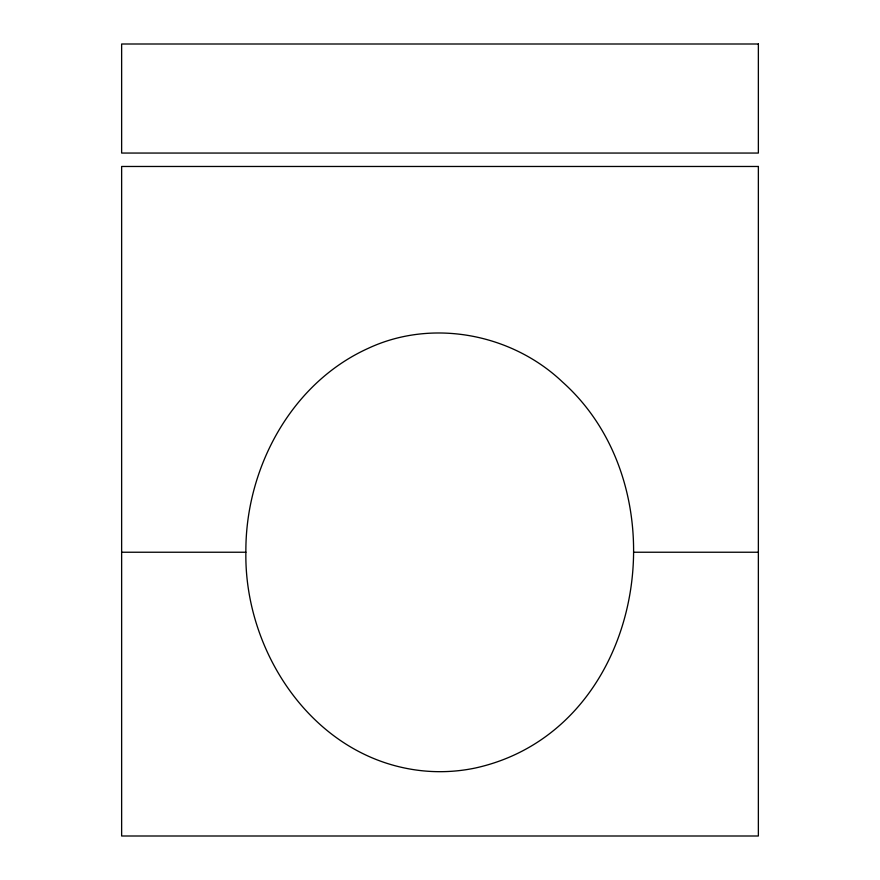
<?xml version="1.0" encoding="UTF-8"?>
<svg xmlns="http://www.w3.org/2000/svg" width="880" height="880" viewBox="0 0 880 880"><rect width="100%" height="100%" fill="white"/><g stroke="black" fill="none" stroke-linecap="round" stroke-linejoin="round"><path stroke-width="1.32" d="M245.872 552.233C245.289 468.886 290.829 383.119 368.544 348.194C432.388 318.439 511.687 333.762 562.353 381.865C685.377 491.48 644.435 730.763 475.321 768.02A172.216 172.216 0 0 1 404.679 768.02C307.461 747.813 244.31 648.01 245.872 552.233L121.638 552.233M634.128 552.233L758.362 552.233M758.362 44L121.638 44L121.638 153.054L758.362 153.054L758.362 44M758.362 166.474L121.638 166.474L121.638 836L758.362 836L758.362 166.474"/></g></svg>
